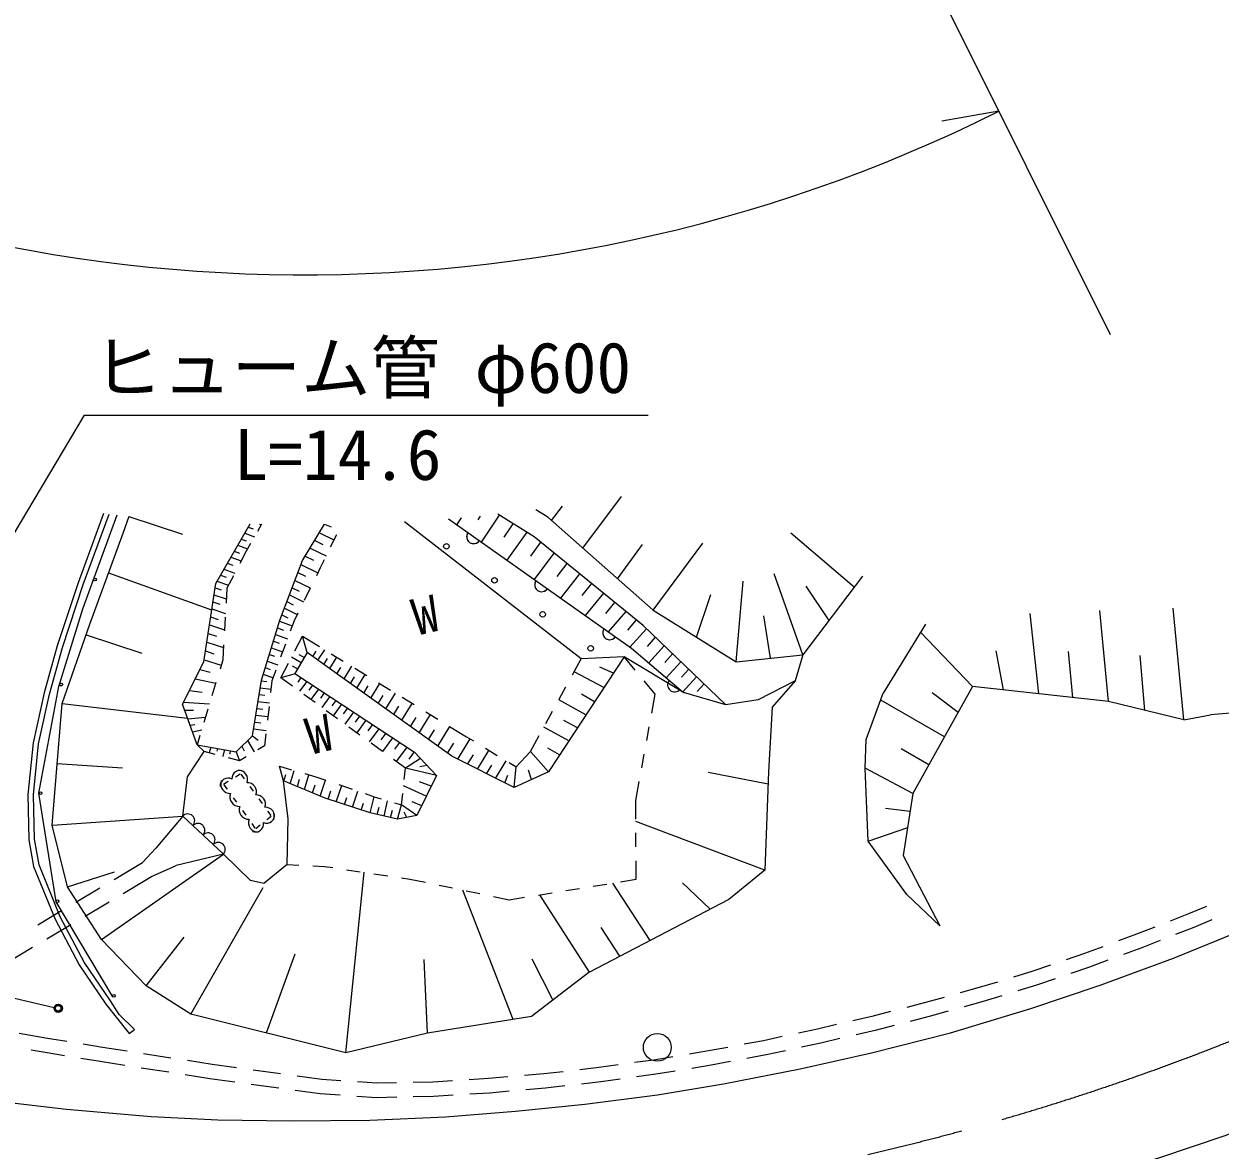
# Model space of a CAD drawing. Units: millimetres, scale not verified. Extents: x 40000 to 680000, y 20000 to 380000.
# Drawn here: x 247130 to 290208, y 278712 to 319281 of the extents above; entities that cross this region are included whole.
import ezdxf
from ezdxf.enums import TextEntityAlignment as Align

# ---------------------------------------------------------------- set-up
doc = ezdxf.new("R2010")
doc.units = ezdxf.units.MM
doc.header["$LTSCALE"] = 1000
doc.linetypes.add('CHAIN', pattern=[18.5, 12, -1.5, 3.5, -1.5])
for name, color, linetype, lineweight in [('M-BGD', 7, 'Continuous', 13), ('M-BMK', 2, 'CHAIN', 13), ('M-STR-HTXT', 7, 'Continuous', 13), ('M-STR-STRC', 7, 'Continuous', 13)]:
    doc.layers.add(name, color=color, linetype=linetype, lineweight=lineweight)
doc.styles.add('ＭＳ ゴシック', font='')
doc.styles.get('ＭＳ ゴシック').set_extended_font_data('MS Gothic')

msp = doc.modelspace()

# ---------------------------------------------------------------- linework, layer by layer
at = {"layer": 'M-BGD'}
for p, q in [((267264, 300391), (268650, 302252)), ((263567, 301552), (263475, 301413)), ((264248, 301581), (263595, 300617)), ((265503, 300800), (264192, 301616)), ((266136, 301387), (266524, 301909)), ((250913, 301534), (252837, 300901)), ((250913, 301534), (252837, 300901)), ((255207, 301150), (255381, 301087)), ((255684, 301261), (255537, 300998)), ((255619, 301263), (255674, 301243)), ((257960, 301260), (258190, 301169)), ((257960, 301260), (258190, 301169)), ((262871, 301487), (262711, 301242)), ((264743, 301273), (264412, 300794)), ((254956, 300718), (255134, 300654)), ((255082, 300934), (255431, 300808)), ((257769, 300948), (258293, 300692)), ((257769, 300948), (258293, 300692)), ((258384, 300878), (258164, 300428)), ((265237, 300966), (264527, 299959)), ((269430, 297607), (265503, 300800)), ((277033, 298986), (274748, 300938)), ((254706, 300285), (254892, 300218)), ((254831, 300501), (255187, 300374)), ((255137, 300284), (254904, 299842)), ((255293, 300562), (255137, 300284)), ((257434, 300399), (258011, 300117)), ((257434, 300399), (258011, 300117)), ((257602, 300674), (257890, 300532)), ((257602, 300673), (257890, 300532)), ((265738, 300609), (265377, 300110)), ((268506, 299293), (269413, 300522)), ((269786, 298163), (271583, 300578)), ((254455, 299852), (254652, 299783)), ((254581, 300069), (254954, 299936)), ((257257, 300111), (257561, 299962)), ((257257, 300111), (257561, 299963)), ((257944, 299980), (257798, 299682)), ((257944, 299979), (257798, 299682)), ((266217, 300220), (265508, 299265)), ((266678, 299845), (266318, 299372)), ((250178, 299501), (253891, 298171)), ((254205, 299420), (254411, 299347)), ((254330, 299636), (254723, 299497)), ((254672, 299399), (254439, 298958)), ((256999, 299522), (257275, 299385)), ((256999, 299522), (257275, 299385)), ((257108, 299810), (257714, 299510)), ((257108, 299810), (257714, 299510)), ((257798, 299682), (257661, 299403)), ((257798, 299682), (257661, 299403)), ((267139, 299470), (266456, 298595)), ((275187, 296556), (274144, 299469)), ((254012, 298967), (254233, 298889)), ((254080, 299203), (254492, 299058)), ((256791, 298972), (257042, 298847)), ((256791, 298972), (257042, 298847)), ((256890, 299234), (257442, 298961)), ((256890, 299234), (257442, 298961)), ((267570, 299120), (267224, 298686)), ((272781, 296302), (273034, 299204)), ((276124, 297790), (275305, 299031)), ((253974, 298720), (254417, 298566)), ((254439, 298958), (254408, 298411)), ((256692, 298710), (257195, 298461)), ((256692, 298709), (257195, 298461)), ((257439, 298955), (257217, 298507)), ((257439, 298955), (257217, 298507)), ((268001, 298769), (267345, 297967)), ((271350, 297191), (271867, 298725)), ((253896, 298207), (254387, 298039)), ((253935, 298463), (254180, 298379)), ((256512, 298232), (256969, 298005)), ((256512, 298232), (256969, 298006)), ((256602, 298471), (256831, 298357)), ((256602, 298471), (256831, 298358)), ((268403, 298443), (268070, 298045)), ((268403, 298442), (268070, 298045)), ((268805, 298115), (268176, 297379)), ((286186, 294872), (285877, 298145)), ((286186, 294872), (285877, 298145)), ((288897, 294208), (288520, 298231)), ((288897, 294208), (288520, 298231)), ((253853, 297923), (254125, 297831)), ((254380, 297912), (254351, 297413)), ((256337, 297763), (256790, 297597)), ((256337, 297763), (256790, 297597)), ((256423, 297998), (256640, 297891)), ((256424, 297998), (256640, 297891)), ((256858, 297781), (256720, 297405)), ((256858, 297780), (256720, 297405)), ((256996, 298059), (256858, 297780)), ((256996, 298059), (256858, 297781)), ((269180, 297810), (268862, 297445)), ((274018, 296433), (273771, 297961)), ((283677, 295150), (283373, 298039)), ((283677, 295150), (283373, 298039)), ((249374, 297273), (251378, 296615)), ((253762, 297326), (254063, 297226)), ((253810, 297639), (254354, 297458)), ((256190, 297286), (256618, 297128)), ((256190, 297285), (256618, 297128)), ((256264, 297525), (256478, 297446)), ((256264, 297524), (256478, 297446)), ((269547, 297495), (268956, 296828)), ((279605, 297660), (278079, 295169)), ((279605, 297660), (278079, 295169)), ((281295, 295414), (279425, 297366)), ((281295, 295414), (279425, 297366)), ((253714, 297012), (254317, 296815)), ((254323, 296913), (254292, 296367)), ((256042, 296808), (256446, 296659)), ((256042, 296808), (256446, 296660)), ((256116, 297047), (256318, 296972)), ((256116, 297047), (256318, 296973)), ((256547, 296936), (256375, 296466)), ((256547, 296936), (256375, 296467)), ((256886, 296701), (257161, 297228)), ((257332, 296641), (257161, 297228)), ((257161, 297228), (257772, 296853)), ((269869, 297187), (269572, 296855)), ((270190, 296878), (269633, 296260)), ((253666, 296692), (253974, 296592)), ((255969, 296569), (256158, 296499)), ((255969, 296569), (256158, 296499)), ((257110, 296261), (256763, 296465)), ((257223, 296454), (257037, 296551)), ((257533, 296496), (257652, 296690)), ((257719, 296363), (257961, 296737)), ((257934, 296209), (258063, 296418)), ((258144, 296058), (258405, 296465)), ((258198, 296592), (258624, 296330)), ((266888, 295837), (267204, 296413)), ((269146, 296000), (268749, 296478)), ((270491, 296590), (270211, 296282)), ((282413, 295290), (282146, 296701)), ((282414, 295290), (282146, 296700)), ((284909, 295013), (284751, 296678)), ((284909, 295013), (284751, 296678)), ((287497, 294551), (287336, 296524)), ((287497, 294551), (287336, 296523)), ((253469, 296027), (253834, 295928)), ((253617, 296372), (254234, 296175)), ((254292, 296367), (254192, 296035)), ((255821, 296091), (255998, 296026)), ((255821, 296091), (255998, 296026)), ((255895, 296330), (256273, 296191)), ((255895, 296330), (256273, 296191)), ((256202, 295997), (256064, 295622)), ((256202, 295997), (256064, 295622)), ((256379, 295730), (256654, 296258)), ((256986, 296049), (256807, 296142)), ((258402, 295872), (258541, 296098)), ((258658, 295689), (258935, 296140)), ((259050, 296069), (259476, 295807)), ((268359, 295887), (267866, 296110)), ((270792, 296302), (270262, 295724)), ((271075, 296031), (270809, 295743)), ((271075, 296031), (270809, 295743)), ((253299, 295689), (254039, 295532)), ((254047, 295557), (253902, 295078)), ((255678, 295613), (255873, 295590)), ((255678, 295612), (255873, 295590)), ((255747, 295852), (256101, 295722)), ((255748, 295852), (256101, 295722)), ((256064, 295622), (256014, 295194)), ((256064, 295622), (256014, 295194)), ((256898, 295871), (256379, 295730)), ((256804, 295422), (256379, 295730)), ((257106, 295734), (256991, 295574)), ((257315, 295597), (257055, 295239)), ((258890, 295522), (259039, 295765)), ((259121, 295356), (259420, 295842)), ((259621, 294997), (259942, 295521)), ((259902, 295546), (260329, 295284)), ((268020, 295373), (266944, 295939)), ((269862, 295138), (269465, 295616)), ((271358, 295760), (270855, 295220)), ((271358, 295760), (270855, 295220)), ((253089, 295271), (253553, 295205)), ((255598, 295119), (255805, 295095)), ((255598, 295119), (255805, 295095)), ((255638, 295366), (256029, 295320)), ((255638, 295366), (256029, 295320)), ((257613, 294834), (257208, 295128)), ((257524, 295459), (257394, 295280)), ((257733, 295322), (257460, 294945)), ((257942, 295185), (257805, 294996)), ((259371, 295177), (259532, 295439)), ((259890, 294804), (260063, 295086)), ((260159, 294610), (260506, 295175)), ((266407, 294961), (266647, 295399)), ((267680, 294857), (267211, 295133)), ((269738, 294452), (269862, 295138)), ((272412, 294750), (270887, 295193)), ((272412, 294750), (270887, 295192)), ((271624, 295505), (271372, 295235)), ((271624, 295505), (271372, 295236)), ((280771, 294473), (279838, 295188)), ((280771, 294473), (279838, 295188)), ((248512, 294805), (253020, 294277)), ((252879, 294852), (253813, 294784)), ((255558, 294872), (255971, 294824)), ((255558, 294872), (255971, 294824)), ((255957, 294697), (255899, 294200)), ((255957, 294697), (255899, 294201)), ((258151, 295047), (257864, 294652)), ((258360, 294910), (258216, 294712)), ((258569, 294773), (258268, 294358)), ((260449, 294402), (260636, 294706)), ((260739, 294194), (261113, 294803)), ((260755, 295023), (261181, 294761)), ((267372, 294391), (266390, 294931)), ((280283, 293597), (277986, 294919)), ((280283, 293596), (277987, 294919)), ((252920, 294554), (253241, 294555)), ((253029, 294252), (253668, 294307)), ((253757, 294600), (253612, 294121)), ((255478, 294379), (255914, 294328)), ((255478, 294378), (255914, 294328)), ((255518, 294625), (255736, 294600)), ((255518, 294625), (255736, 294600)), ((258422, 294247), (258017, 294540)), ((258783, 294632), (258632, 294425)), ((258997, 294492), (258682, 294058)), ((259221, 294344), (259063, 294127)), ((261052, 293969), (261254, 294297)), ((261365, 293744), (261768, 294401)), ((261607, 294500), (262033, 294238)), ((265925, 294084), (266166, 294522)), ((288897, 294208), (289863, 294388)), ((253113, 294017), (253282, 294043)), ((253198, 293782), (253532, 293855)), ((255398, 293885), (255856, 293832)), ((255398, 293885), (255856, 293832)), ((255438, 294132), (255667, 294105)), ((255438, 294132), (255667, 294105)), ((259231, 293659), (258827, 293953)), ((259445, 294197), (259115, 293743)), ((259679, 294043), (259514, 293816)), ((259913, 293889), (259568, 293414)), ((261702, 293502), (261920, 293856)), ((262040, 293260), (262474, 293967)), ((262459, 293976), (263070, 293602)), ((266755, 293456), (265853, 293952)), ((267064, 293924), (266573, 294193)), ((269559, 293468), (269648, 293960)), ((253467, 293643), (253367, 293311)), ((255183, 293462), (255426, 293057)), ((255183, 293462), (255426, 293057)), ((255357, 293631), (255561, 293479)), ((255357, 293631), (255561, 293479)), ((255841, 293704), (255792, 293276)), ((255841, 293704), (255792, 293276)), ((260040, 293071), (259636, 293365)), ((260159, 293728), (259986, 293490)), ((260404, 293567), (260043, 293069)), ((260661, 293398), (260480, 293149)), ((262387, 293010), (262611, 293375)), ((262754, 292791), (263199, 293523)), ((263070, 293602), (263321, 293449)), ((265368, 293070), (265685, 293646)), ((253025, 292154), (253626, 293067)), ((253367, 293312), (253626, 293067)), ((253367, 293311), (253626, 293067)), ((254018, 292965), (253626, 293067)), ((254018, 292965), (253626, 293067)), ((253859, 293225), (253807, 293020)), ((253860, 293224), (253807, 293020)), ((254106, 293181), (254079, 293079)), ((254106, 293181), (254079, 293079)), ((254352, 293138), (254289, 292895)), ((254352, 293137), (254289, 292895)), ((254569, 293099), (254538, 292978)), ((254569, 293099), (254538, 292978)), ((254774, 293063), (254894, 292739)), ((254774, 293063), (254894, 292739)), ((254977, 293260), (255063, 293097)), ((254977, 293260), (255063, 293098)), ((255792, 293276), (255557, 293136)), ((255792, 293276), (255558, 293136)), ((260917, 293229), (260540, 292709)), ((261186, 293053), (260997, 292792)), ((263108, 292613), (263315, 292952)), ((263462, 292434), (263875, 293112)), ((263748, 293189), (264175, 292929)), ((264853, 292516), (265368, 293070)), ((266021, 292344), (265368, 293070)), ((266420, 292948), (265992, 293190)), ((269380, 292484), (269470, 292976)), ((279721, 292587), (278719, 293164)), ((279721, 292587), (278719, 293164)), ((248331, 292644), (250684, 292479)), ((254894, 292739), (254502, 292840)), ((254894, 292739), (254502, 292840)), ((255128, 292879), (254894, 292739)), ((255128, 292879), (254894, 292739)), ((256478, 292011), (256332, 292545)), ((256478, 292010), (256332, 292544)), ((256332, 292544), (256768, 292416)), ((260870, 292469), (260445, 292778)), ((261408, 292821), (260870, 292469)), ((261650, 292563), (261391, 292518)), ((263791, 292268), (263982, 292582)), ((264119, 292102), (264501, 292730)), ((264602, 292669), (264853, 292516)), ((264780, 291768), (264853, 292516)), ((252849, 290743), (253025, 292154)), ((254748, 292161), (254917, 292269)), ((254748, 292162), (254917, 292269)), ((254945, 292249), (255063, 292088)), ((254946, 292249), (255063, 292087)), ((256490, 292005), (256560, 292245)), ((256721, 291910), (256862, 292389)), ((256979, 291804), (257057, 292071)), ((257237, 291698), (257394, 292233)), ((257248, 292276), (257684, 292147)), ((257684, 292147), (258003, 292038)), ((260825, 292056), (260870, 292469)), ((261984, 292209), (260870, 292469)), ((264447, 291936), (264560, 292219)), ((265411, 292061), (265302, 292401)), ((273931, 291895), (271777, 292317)), ((277540, 289844), (277422, 292475)), ((279147, 291556), (277422, 292475)), ((277540, 289844), (277423, 292475)), ((279147, 291556), (277423, 292475)), ((254322, 291890), (254490, 291997)), ((254322, 291890), (254490, 291997)), ((254459, 291708), (254343, 291871)), ((254459, 291708), (254343, 291870)), ((255266, 291807), (255384, 291645)), ((255266, 291807), (255384, 291645)), ((257518, 291582), (257616, 291869)), ((257798, 291467), (257995, 292041)), ((258085, 291357), (258185, 291648)), ((258377, 291260), (258576, 291842)), ((258476, 291876), (258949, 291714)), ((258963, 291067), (259158, 291643)), ((261620, 291458), (260801, 291828)), ((261797, 291824), (261374, 291979)), ((269167, 291307), (269291, 291992)), ((254794, 291243), (254677, 291406)), ((254794, 291243), (254677, 291405)), ((255587, 291365), (255705, 291203)), ((255587, 291364), (255705, 291202)), ((258673, 291163), (258761, 291411)), ((259276, 290963), (259357, 291209)), ((259422, 291552), (259740, 291443)), ((259595, 290858), (259740, 291443)), ((259740, 291443), (259995, 291367)), ((260105, 290742), (260229, 291296)), ((260473, 291222), (260728, 291146)), ((260728, 291146), (260772, 291559)), ((261455, 291119), (261109, 291263)), ((269169, 290636), (269167, 291307)), ((255128, 290778), (255011, 290941)), ((255128, 290778), (255011, 290941)), ((255908, 290922), (256026, 290760)), ((255908, 290922), (256026, 290760)), ((259853, 290800), (259921, 291066)), ((260335, 290690), (260407, 290955)), ((260583, 290634), (260728, 291146)), ((261284, 290765), (260728, 291146)), ((260921, 290697), (260826, 290884)), ((279047, 290914), (278160, 291015)), ((279047, 290914), (278160, 291015)), ((248145, 290418), (252849, 290743)), ((252849, 290743), (251885, 289588)), ((254312, 289376), (252849, 290743)), ((255462, 290313), (255345, 290476)), ((255462, 290313), (255345, 290476)), ((255634, 290413), (255477, 290288)), ((255634, 290412), (255477, 290288)), ((256034, 290729), (255877, 290605)), ((256034, 290729), (255877, 290605)), ((273809, 288793), (269169, 290553)), ((269172, 289637), (269171, 290136)), ((251885, 289588), (251404, 289071)), ((249923, 286302), (254312, 289376)), ((250378, 288461), (251404, 289071)), ((254312, 289376), (252612, 288959)), ((269176, 288466), (269174, 289137)), ((248694, 288196), (250392, 288732)), ((251726, 288564), (252612, 288959)), ((256613, 289002), (257035, 288979)), ((257534, 288953), (257956, 288930)), ((257956, 288930), (258253, 288886)), ((258729, 282215), (259387, 288718)), ((258748, 288813), (259242, 288740)), ((259737, 288666), (260232, 288593)), ((250710, 287960), (251726, 288564)), ((260726, 288520), (261024, 288476)), ((261024, 288476), (261590, 288358)), ((262079, 288256), (262569, 288154)), ((267631, 288218), (268124, 288297)), ((269680, 286264), (268341, 288332)), ((268618, 288376), (269176, 288466)), ((271846, 287390), (270842, 288340)), ((249002, 287644), (249862, 288155)), ((253139, 283612), (255742, 288173)), ((264747, 283414), (262932, 288079)), ((263058, 288052), (263548, 287951)), ((264037, 287849), (264604, 287731)), ((264604, 287731), (265162, 287821)), ((265656, 287900), (266150, 287979)), ((267494, 285127), (265715, 287910)), ((266643, 288059), (267137, 288138)), ((247627, 286827), (248486, 287338)), ((249334, 287143), (250194, 287654)), ((289716, 287489), (289067, 287217)), ((289067, 287217), (288414, 286962)), ((289916, 287009), (289262, 286735)), ((247958, 286326), (248818, 286837)), ((268587, 285695), (267920, 286731)), ((287203, 286488), (286545, 286246)), ((287855, 286743), (287203, 286488)), ((289262, 286735), (288604, 286478)), ((251538, 284632), (252897, 286378)), ((285982, 286039), (285325, 285797)), ((288045, 286259), (287387, 286002)), ((246583, 285509), (247443, 286020)), ((255868, 282930), (256901, 285780)), ((285325, 285797), (284663, 285569)), ((287387, 286002), (286725, 285758)), ((261667, 282921), (261550, 285583)), ((266184, 284121), (265438, 285595)), ((284096, 285373), (283434, 285145)), ((285500, 285307), (284831, 285076)), ((286162, 285551), (285500, 285307)), ((282193, 284767), (281526, 284564)), ((283434, 285145), (282767, 284942)), ((284264, 284881), (283595, 284650)), ((281526, 284564), (280853, 284375)), ((283595, 284650), (282920, 284445)), ((279601, 284025), (278922, 283851)), ((280275, 284213), (279601, 284025)), ((281672, 284065), (280993, 283875)), ((282346, 284270), (281672, 284065)), ((277661, 283528), (276980, 283369)), ((278340, 283702), (277661, 283528)), ((279736, 283522), (279051, 283347)), ((280415, 283713), (279736, 283522)), ((275714, 283074), (275030, 282927)), ((276395, 283233), (275714, 283074)), ((277785, 283023), (277098, 282863)), ((278470, 283198), (277785, 283023)), ((247982, 282735), (246957, 282906)), ((248673, 282622), (247982, 282735)), ((273759, 282652), (273068, 282523)), ((274443, 282800), (273759, 282652)), ((276514, 282727), (275828, 282567)), ((247897, 282222), (247396, 282306)), ((248590, 282109), (247897, 282222)), ((249957, 282412), (249265, 282525)), ((250843, 282274), (249957, 282412)), ((252424, 282028), (251436, 282182)), ((271787, 282285), (271096, 282170)), ((272479, 282413), (271787, 282285)), ((274552, 282291), (273862, 282142)), ((275828, 282567), (275138, 282418)), ((249875, 281898), (249182, 282012)), ((250765, 281760), (249875, 281898)), ((253904, 281797), (253017, 281935)), ((254789, 281676), (253904, 281797)), ((268529, 281780), (267840, 281685)), ((269813, 281957), (269124, 281862)), ((270504, 282072), (269813, 281957)), ((271878, 281772), (271180, 281657)), ((272575, 281902), (271878, 281772)), ((273862, 282142), (273165, 282012)), ((252346, 281514), (251357, 281667)), ((253828, 281283), (252938, 281421)), ((256374, 281458), (255383, 281594)), ((257854, 281255), (256968, 281376)), ((264563, 281347), (263867, 281287)), ((265858, 281458), (265161, 281398)), ((266551, 281537), (265858, 281458)), ((267840, 281685), (267147, 281606)), ((269891, 281443), (269195, 281347)), ((270588, 281559), (269891, 281443)), ((254725, 281160), (253828, 281283)), ((256310, 280942), (255319, 281078)), ((258549, 281207), (257854, 281255)), ((259843, 281119), (259148, 281166)), ((260550, 281133), (259843, 281119)), ((261856, 281160), (261150, 281146)), ((262562, 281205), (261856, 281160)), ((263867, 281287), (263161, 281242)), ((265910, 280941), (265206, 280880)), ((266609, 281021), (265910, 280941)), ((267905, 281169), (267205, 281089)), ((268601, 281265), (267905, 281169)), ((257801, 280737), (256904, 280860)), ((258516, 280688), (257801, 280737)), ((259831, 280599), (259115, 280647)), ((260554, 280613), (259831, 280599)), ((261878, 280641), (261154, 280626)), ((262592, 280685), (261878, 280641)), ((263905, 280768), (263191, 280723)), ((264609, 280829), (263905, 280768))]:
    msp.add_line(p, q, dxfattribs=at)
for points in [[(249991, 301648), (249078, 299152), (248331, 296879), (247854, 295190), (247462, 293382), (247272, 291522), (247311, 289892), (247479, 288929), (248258, 287028), (249124, 285382), (250082, 283973), (250923, 282906), (251108, 283060), (250558, 283594), (250243, 284091), (249295, 285485), (248440, 287112), (247673, 288984), (247511, 289912), (247473, 291514), (247660, 293350), (248048, 295142), (248523, 296820), (249266, 299086), (250196, 301625)], [(250332, 284232), (248295, 287659), (247672, 291569), (248393, 295412), (249249, 298208), (250215, 300845), (250487, 301594)], [(274903, 295618), (274075, 294672), (273948, 292343), (273809, 288793), (272520, 287740), (267469, 285114), (265404, 283519), (261667, 282921), (258729, 282215), (253139, 283612), (251538, 284632), (249923, 286302), (248694, 288196), (248145, 290418), (248512, 294805), (249506, 297652), (250700, 300937), (250919, 301550)], [(269786, 298163), (265994, 301513), (265567, 301779)], [(253367, 293311), (252840, 294776), (253606, 296299), (254036, 299128), (255277, 301272)], [(253367, 293311), (254774, 293063), (255357, 293631), (255683, 295642), (256349, 297800), (257163, 299957), (257960, 301260)], [(270887, 295192), (268749, 296478), (267204, 296413), (260834, 301342)], [(262417, 301449), (269009, 296791), (270887, 295192)], [(277335, 299384), (275187, 296556), (274903, 295618)], [(277335, 299384), (275187, 296556), (274903, 295618)], [(269786, 298163), (272781, 296302), (275187, 296556)], [(269786, 298163), (272781, 296302), (275187, 296556)], [(274903, 295618), (273571, 294930), (272412, 294750), (269430, 297607)], [(268749, 296478), (266021, 292344), (264780, 291768), (262543, 292898), (257332, 296641), (256887, 295879), (261197, 293045), (261984, 292209), (261284, 290765), (260583, 290634), (259595, 290858), (257983, 291390), (256478, 292010)], [(277422, 292475), (277463, 293501), (278079, 295169)], [(277423, 292475), (277463, 293501), (278079, 295169)], [(288897, 294208), (286186, 294872), (281295, 295414), (279147, 291556), (278800, 289319), (280121, 286789), (278930, 287916), (277540, 289844), (278958, 290337)], [(294151, 294516), (291719, 294549), (289863, 294388)], [(256613, 289002), (256644, 290645), (256478, 292010)], [(256613, 289002), (255767, 288314), (255286, 288427), (254312, 289376)]]:
    msp.add_lwpolyline(points, dxfattribs=at)
for centre, radius in [((262346, 300461), 100), ((262346, 300461), 100), ((249689, 299264), 50), ((264078, 299236), 100), ((264078, 299236), 100), ((265811, 298012), 100), ((265811, 298012), 100), ((267543, 296788), 100), ((267543, 296788), 100), ((248466, 295479), 50), ((247724, 291573), 50), ((248342, 287677), 50), ((250369, 284267), 50), ((250369, 284267), 50), ((269939, 282414), 500)]:
    msp.add_circle(centre, radius, dxfattribs=at)
for centre, radius, start, end in [((263324, 300808), 250, 144.7517, 324.7517), ((263324, 300808), 250, 144.7514, 324.7514), ((265774, 299077), 250, 144.7517, 324.7517), ((265774, 299077), 250, 144.7514, 324.7514), ((268224, 297346), 250, 144.7517, 324.7517), ((268224, 297346), 250, 144.7514, 324.7514), ((270562, 295469), 250, 139.5948, 319.5947), ((270562, 295469), 250, 139.5944, 319.5944), ((254480, 291827), 288, 61.1444, 183.861), ((254480, 291827), 288, 61.1441, 183.8606), ((254907, 292099), 288, 61.1444, 183.861), ((254907, 292099), 288, 61.1441, 183.8606), ((254863, 292066), 324, 338.4351, 93.4793), ((254863, 292066), 324, 338.4347, 93.479), ((254562, 291905), 348, 160.401, 271.0099), ((254562, 291905), 348, 160.4007, 271.0096), ((255184, 291624), 324, 338.4351, 93.4793), ((255184, 291624), 324, 338.4347, 93.479), ((254896, 291440), 348, 160.401, 271.0099), ((254896, 291440), 348, 160.4007, 271.0096), ((255505, 291181), 324, 338.4351, 93.4793), ((255505, 291181), 324, 338.4347, 93.479), ((253032, 290572), 250, 316.9849, 136.8777), ((255230, 290975), 348, 160.401, 271.0099), ((255230, 290975), 348, 160.4007, 271.0096), ((255868, 290779), 292, 247.4662, 9.2808), ((255868, 290778), 292, 247.4665, 9.2811), ((255826, 290739), 324, 338.4351, 93.4793), ((255826, 290739), 324, 338.4347, 93.479), ((253398, 290230), 250, 316.9849, 136.8777), ((255565, 290510), 348, 160.401, 271.0099), ((255565, 290510), 348, 160.4007, 271.0096), ((255468, 290462), 292, 247.4665, 9.2811), ((255468, 290462), 292, 247.4662, 9.2808), ((253763, 289888), 250, 316.9849, 136.8777), ((254129, 289546), 250, 316.9849, 136.8777), ((258193, 367007), 102411, 283.84404, 306.0349), ((258193, 367007), 103411, 283.84735, 306.0349)]:
    msp.add_arc(centre, radius, start, end, dxfattribs=at)
at = {"layer": 'M-BMK'}
msp.add_arc((257237, 366242), 90000, 239.09629, 306.67996, dxfattribs=at)
at = {"layer": 'M-STR-HTXT'}
for p, q in [((286262, 308082), (279117, 322399)), ((282243, 316135), (280186, 315779))]:
    msp.add_line(p, q, dxfattribs=at)
msp.add_lwpolyline([(240313, 290051), (249311, 305186), (269611, 305186)], dxfattribs=at)
msp.add_arc((257237, 366242), 56000, 239.0963, 296.5216, dxfattribs=at)
at = {"layer": 'M-STR-STRC'}
msp.add_line((240758, 285575), (248218, 283853), dxfattribs=at)
for points in [[(245883, 280505), (248669, 280184), (251713, 279918), (254116, 279801), (256744, 279769), (259587, 279792), (262312, 279913), (264834, 280111), (267334, 280363), (269953, 280702), (272319, 281097), (275081, 281634), (277654, 282212), (280498, 282931), (283392, 283807), (285894, 284651), (288529, 285631), (290682, 286497), (293776, 287898)], [(245668, 273912), (248379, 273649), (250822, 273466), (252721, 273382), (256014, 273296), (258598, 273284), (260835, 273330), (263508, 273477), (265952, 273698), (268907, 274031), (271479, 274359), (274185, 274805), (276840, 275321), (279517, 275943), (282190, 276659), (285180, 277543), (288038, 278444), (290388, 279232), (292883, 280200), (295233, 281183), (297636, 282254)]]:
    msp.add_lwpolyline(points, dxfattribs=at)
for radius in [150, 120, 100]:
    msp.add_circle((248364, 283820), radius, dxfattribs=at)

# ---------------------------------------------------------------- texts
at = {"layer": 'M-BGD', "style": 'ＭＳ ゴシック'}
for p in [(261583, 297989), (257757, 293697)]:
    msp.add_text('W', height=1320, rotation=13.51, dxfattribs=at).set_placement(p, align=Align.MIDDLE_CENTER)
at = {"layer": 'M-STR-HTXT', "style": 'ＭＳ ゴシック'}
msp.add_text('ヒューム管 φ600', height=1833, dxfattribs=at).set_placement((249611, 305436), align=Align.BOTTOM_LEFT)
msp.add_text('L=14.6', height=1833, dxfattribs=at).set_placement((254683, 304686), align=Align.TOP_LEFT)

doc.saveas('drawing.dxf')
